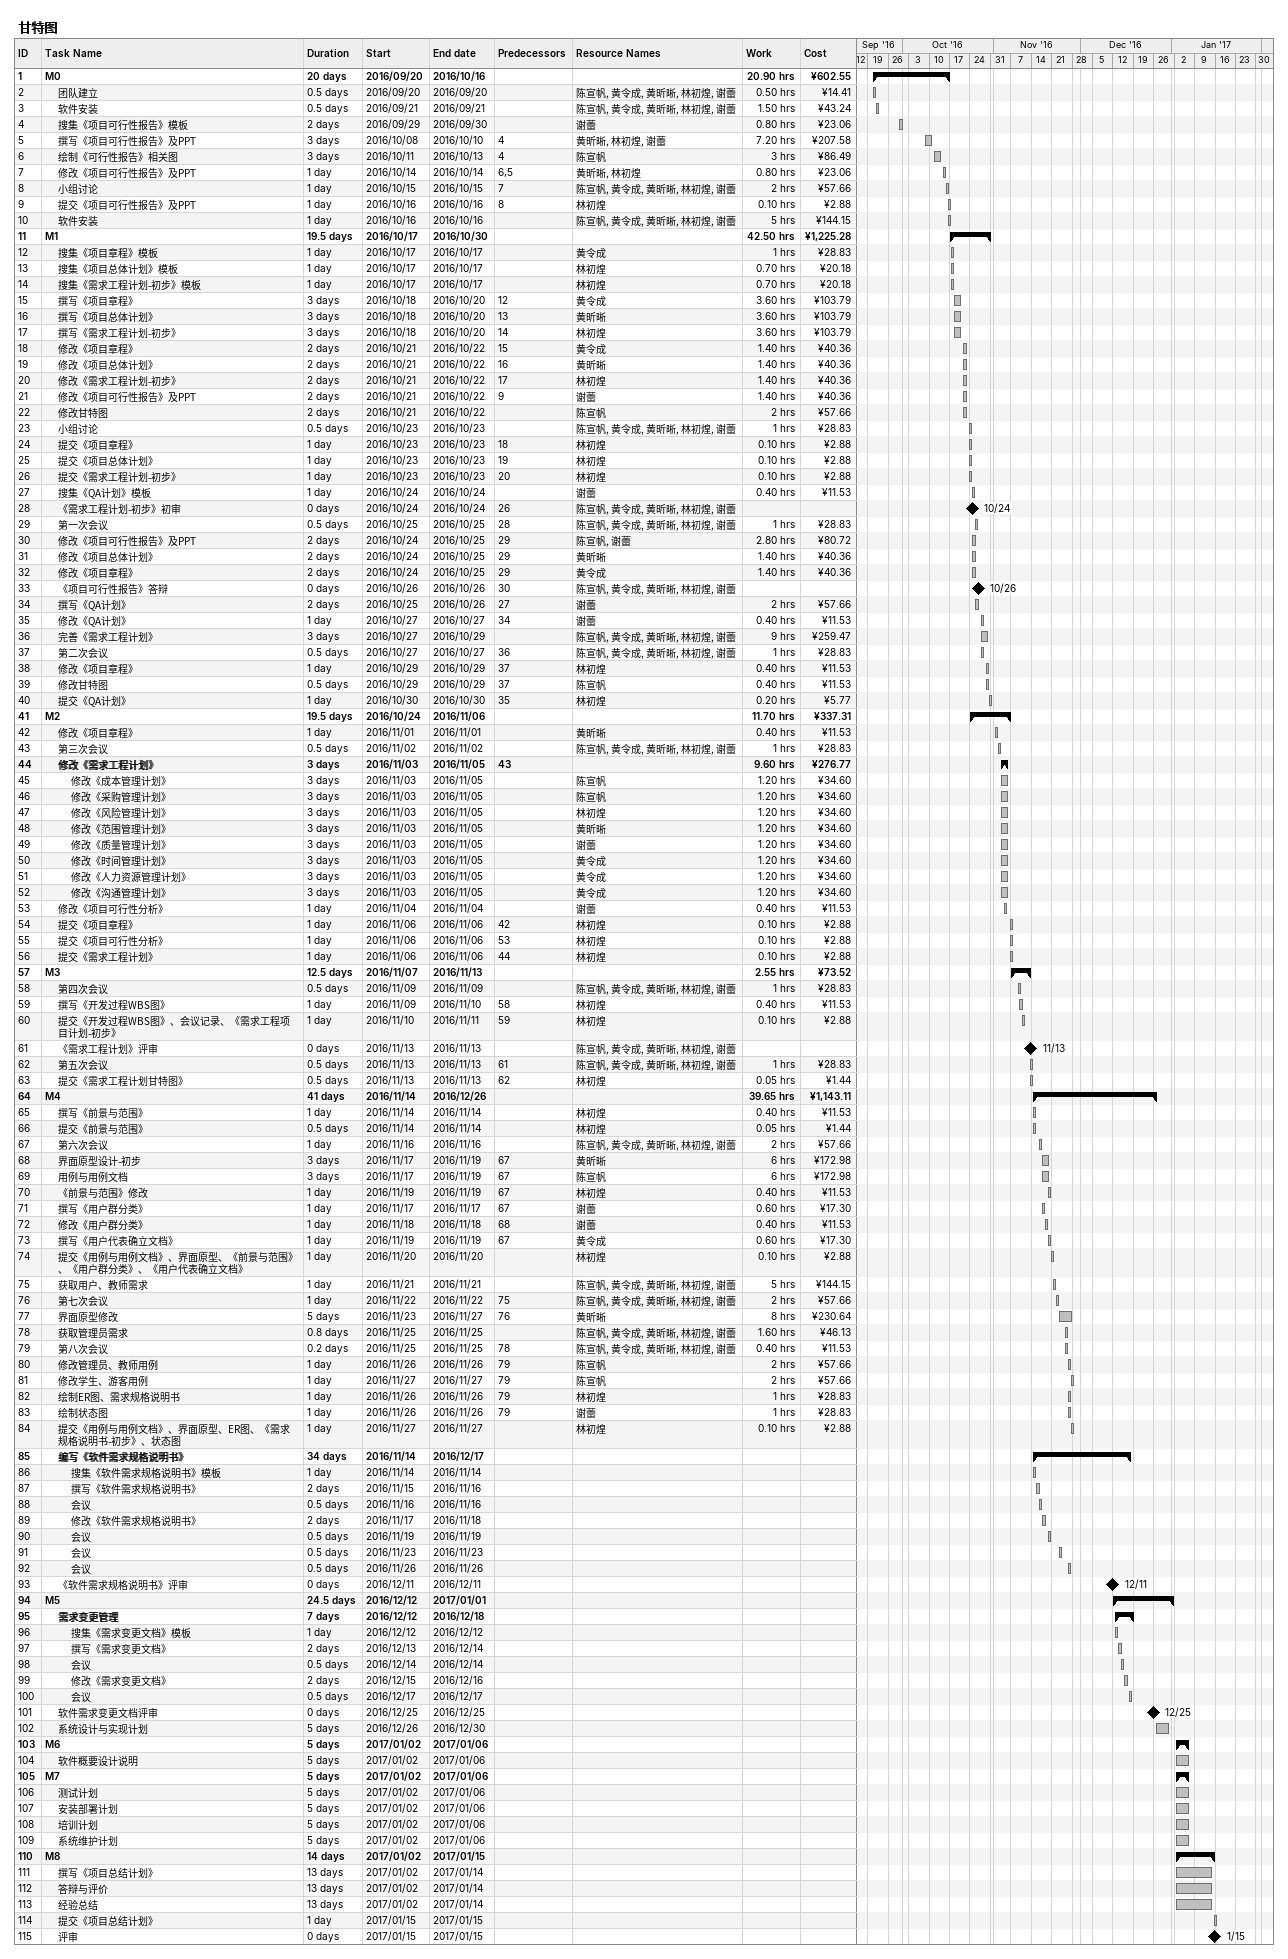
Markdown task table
甘特图

| ID | Level | Task | Duration | Start | Finish | Predecessors | Resources | Work (h) | Cost (¥) |
|---|---|---|---|---|---|---|---|---|---|
| 1 | 1 | **M0** | 20d | 2016-09-20 | 2016-10-16 |  |  | 20.90 | 602.55 |
| 2 | 2 | 团队建立 | 0.5d | 2016-09-20 | 2016-09-20 |  | 陈宣帆, 黄令成, 黄昕晰, 林初煌, 谢蕾 | 0.50 | 14.41 |
| 3 | 2 | 软件安装 | 0.5d | 2016-09-21 | 2016-09-21 |  | 陈宣帆, 黄令成, 黄昕晰, 林初煌, 谢蕾 | 1.50 | 43.24 |
| 4 | 2 | 搜集《项目可行性报告》模板 | 2d | 2016-09-29 | 2016-09-30 |  | 谢蕾 | 0.80 | 23.06 |
| 5 | 2 | 撰写《项目可行性报告》及PPT | 3d | 2016-10-08 | 2016-10-10 | 4 | 黄昕晰, 林初煌, 谢蕾 | 7.20 | 207.58 |
| 6 | 2 | 绘制《可行性报告》相关图 | 3d | 2016-10-11 | 2016-10-13 | 4 | 陈宣帆 | 3 | 86.49 |
| 7 | 2 | 修改《项目可行性报告》及PPT | 1d | 2016-10-14 | 2016-10-14 | 6, 5 | 黄昕晰, 林初煌 | 0.80 | 23.06 |
| 8 | 2 | 小组讨论 | 1d | 2016-10-15 | 2016-10-15 | 7 | 陈宣帆, 黄令成, 黄昕晰, 林初煌, 谢蕾 | 2 | 57.66 |
| 9 | 2 | 提交《项目可行性报告》及PPT | 1d | 2016-10-16 | 2016-10-16 | 8 | 林初煌 | 0.10 | 2.88 |
| 10 | 2 | 软件安装 | 1d | 2016-10-16 | 2016-10-16 |  | 陈宣帆, 黄令成, 黄昕晰, 林初煌, 谢蕾 | 5 | 144.15 |
| 11 | 1 | **M1** | 19.5d | 2016-10-17 | 2016-10-30 |  |  | 42.50 | 1225.28 |
| 12 | 2 | 搜集《项目章程》模板 | 1d | 2016-10-17 | 2016-10-17 |  | 黄令成 | 1 | 28.83 |
| 13 | 2 | 搜集《项目总体计划》模板 | 1d | 2016-10-17 | 2016-10-17 |  | 林初煌 | 0.70 | 20.18 |
| 14 | 2 | 搜集《需求工程计划-初步》模板 | 1d | 2016-10-17 | 2016-10-17 |  | 林初煌 | 0.70 | 20.18 |
| 15 | 2 | 撰写《项目章程》 | 3d | 2016-10-18 | 2016-10-20 | 12 | 黄令成 | 3.60 | 103.79 |
| 16 | 2 | 撰写《项目总体计划》 | 3d | 2016-10-18 | 2016-10-20 | 13 | 黄昕晰 | 3.60 | 103.79 |
| 17 | 2 | 撰写《需求工程计划-初步》 | 3d | 2016-10-18 | 2016-10-20 | 14 | 林初煌 | 3.60 | 103.79 |
| 18 | 2 | 修改《项目章程》 | 2d | 2016-10-21 | 2016-10-22 | 15 | 黄令成 | 1.40 | 40.36 |
| 19 | 2 | 修改《项目总体计划》 | 2d | 2016-10-21 | 2016-10-22 | 16 | 黄昕晰 | 1.40 | 40.36 |
| 20 | 2 | 修改《需求工程计划-初步》 | 2d | 2016-10-21 | 2016-10-22 | 17 | 林初煌 | 1.40 | 40.36 |
| 21 | 2 | 修改《项目可行性报告》及PPT | 2d | 2016-10-21 | 2016-10-22 | 9 | 谢蕾 | 1.40 | 40.36 |
| 22 | 2 | 修改甘特图 | 2d | 2016-10-21 | 2016-10-22 |  | 陈宣帆 | 2 | 57.66 |
| 23 | 2 | 小组讨论 | 0.5d | 2016-10-23 | 2016-10-23 |  | 陈宣帆, 黄令成, 黄昕晰, 林初煌, 谢蕾 | 1 | 28.83 |
| 24 | 2 | 提交《项目章程》 | 1d | 2016-10-23 | 2016-10-23 | 18 | 林初煌 | 0.10 | 2.88 |
| 25 | 2 | 提交《项目总体计划》 | 1d | 2016-10-23 | 2016-10-23 | 19 | 林初煌 | 0.10 | 2.88 |
| 26 | 2 | 提交《需求工程计划-初步》 | 1d | 2016-10-23 | 2016-10-23 | 20 | 林初煌 | 0.10 | 2.88 |
| 27 | 2 | 搜集《QA计划》模板 | 1d | 2016-10-24 | 2016-10-24 |  | 谢蕾 | 0.40 | 11.53 |
| 28 | 2 | 《需求工程计划-初步》初审 | 0d | 2016-10-24 | 2016-10-24 | 26 | 陈宣帆, 黄令成, 黄昕晰, 林初煌, 谢蕾 |  |  |
| 29 | 2 | 第一次会议 | 0.5d | 2016-10-25 | 2016-10-25 | 28 | 陈宣帆, 黄令成, 黄昕晰, 林初煌, 谢蕾 | 1 | 28.83 |
| 30 | 2 | 修改《项目可行性报告》及PPT | 2d | 2016-10-24 | 2016-10-25 | 29 | 陈宣帆, 谢蕾 | 2.80 | 80.72 |
| 31 | 2 | 修改《项目总体计划》 | 2d | 2016-10-24 | 2016-10-25 | 29 | 黄昕晰 | 1.40 | 40.36 |
| 32 | 2 | 修改《项目章程》 | 2d | 2016-10-24 | 2016-10-25 | 29 | 黄令成 | 1.40 | 40.36 |
| 33 | 2 | 《项目可行性报告》答辩 | 0d | 2016-10-26 | 2016-10-26 | 30 | 陈宣帆, 黄令成, 黄昕晰, 林初煌, 谢蕾 |  |  |
| 34 | 2 | 撰写《QA计划》 | 2d | 2016-10-25 | 2016-10-26 | 27 | 谢蕾 | 2 | 57.66 |
| 35 | 2 | 修改《QA计划》 | 1d | 2016-10-27 | 2016-10-27 | 34 | 谢蕾 | 0.40 | 11.53 |
| 36 | 2 | 完善《需求工程计划》 | 3d | 2016-10-27 | 2016-10-29 |  | 陈宣帆, 黄令成, 黄昕晰, 林初煌, 谢蕾 | 9 | 259.47 |
| 37 | 2 | 第二次会议 | 0.5d | 2016-10-27 | 2016-10-27 | 36 | 陈宣帆, 黄令成, 黄昕晰, 林初煌, 谢蕾 | 1 | 28.83 |
| 38 | 2 | 修改《项目章程》 | 1d | 2016-10-29 | 2016-10-29 | 37 | 林初煌 | 0.40 | 11.53 |
| 39 | 2 | 修改甘特图 | 0.5d | 2016-10-29 | 2016-10-29 | 37 | 陈宣帆 | 0.40 | 11.53 |
| 40 | 2 | 提交《QA计划》 | 1d | 2016-10-30 | 2016-10-30 | 35 | 林初煌 | 0.20 | 5.77 |
| 41 | 1 | **M2** | 19.5d | 2016-10-24 | 2016-11-06 |  |  | 11.70 | 337.31 |
| 42 | 2 | 修改《项目章程》 | 1d | 2016-11-01 | 2016-11-01 |  | 黄昕晰 | 0.40 | 11.53 |
| 43 | 2 | 第三次会议 | 0.5d | 2016-11-02 | 2016-11-02 |  | 陈宣帆, 黄令成, 黄昕晰, 林初煌, 谢蕾 | 1 | 28.83 |
| 44 | 2 | **修改《需求工程计划》** | 3d | 2016-11-03 | 2016-11-05 | 43 |  | 9.60 | 276.77 |
| 45 | 3 | 修改《成本管理计划》 | 3d | 2016-11-03 | 2016-11-05 |  | 陈宣帆 | 1.20 | 34.60 |
| 46 | 3 | 修改《采购管理计划》 | 3d | 2016-11-03 | 2016-11-05 |  | 陈宣帆 | 1.20 | 34.60 |
| 47 | 3 | 修改《风险管理计划》 | 3d | 2016-11-03 | 2016-11-05 |  | 林初煌 | 1.20 | 34.60 |
| 48 | 3 | 修改《范围管理计划》 | 3d | 2016-11-03 | 2016-11-05 |  | 黄昕晰 | 1.20 | 34.60 |
| 49 | 3 | 修改《质量管理计划》 | 3d | 2016-11-03 | 2016-11-05 |  | 谢蕾 | 1.20 | 34.60 |
| 50 | 3 | 修改《时间管理计划》 | 3d | 2016-11-03 | 2016-11-05 |  | 黄令成 | 1.20 | 34.60 |
| 51 | 3 | 修改《人力资源管理计划》 | 3d | 2016-11-03 | 2016-11-05 |  | 黄令成 | 1.20 | 34.60 |
| 52 | 3 | 修改《沟通管理计划》 | 3d | 2016-11-03 | 2016-11-05 |  | 黄令成 | 1.20 | 34.60 |
| 53 | 2 | 修改《项目可行性分析》 | 1d | 2016-11-04 | 2016-11-04 |  | 谢蕾 | 0.40 | 11.53 |
| 54 | 2 | 提交《项目章程》 | 1d | 2016-11-06 | 2016-11-06 | 42 | 林初煌 | 0.10 | 2.88 |
| 55 | 2 | 提交《项目可行性分析》 | 1d | 2016-11-06 | 2016-11-06 | 53 | 林初煌 | 0.10 | 2.88 |
| 56 | 2 | 提交《需求工程计划》 | 1d | 2016-11-06 | 2016-11-06 | 44 | 林初煌 | 0.10 | 2.88 |
| 57 | 1 | **M3** | 12.5d | 2016-11-07 | 2016-11-13 |  |  | 2.55 | 73.52 |
| 58 | 2 | 第四次会议 | 0.5d | 2016-11-09 | 2016-11-09 |  | 陈宣帆, 黄令成, 黄昕晰, 林初煌, 谢蕾 | 1 | 28.83 |
| 59 | 2 | 撰写《开发过程WBS图》 | 1d | 2016-11-09 | 2016-11-10 | 58 | 林初煌 | 0.40 | 11.53 |
| 60 | 2 | 提交《开发过程WBS图》、会议记录、《需求工程项目计划-初步》 | 1d | 2016-11-10 | 2016-11-11 | 59 | 林初煌 | 0.10 | 2.88 |
| 61 | 2 | 《需求工程计划》评审 | 0d | 2016-11-13 | 2016-11-13 |  | 陈宣帆, 黄令成, 黄昕晰, 林初煌, 谢蕾 |  |  |
| 62 | 2 | 第五次会议 | 0.5d | 2016-11-13 | 2016-11-13 | 61 | 陈宣帆, 黄令成, 黄昕晰, 林初煌, 谢蕾 | 1 | 28.83 |
| 63 | 2 | 提交《需求工程计划甘特图》 | 0.5d | 2016-11-13 | 2016-11-13 | 62 | 林初煌 | 0.05 | 1.44 |
| 64 | 1 | **M4** | 41d | 2016-11-14 | 2016-12-26 |  |  | 39.65 | 1143.11 |
| 65 | 2 | 撰写《前景与范围》 | 1d | 2016-11-14 | 2016-11-14 |  | 林初煌 | 0.40 | 11.53 |
| 66 | 2 | 提交《前景与范围》 | 0.5d | 2016-11-14 | 2016-11-14 |  | 林初煌 | 0.05 | 1.44 |
| 67 | 2 | 第六次会议 | 1d | 2016-11-16 | 2016-11-16 |  | 陈宣帆, 黄令成, 黄昕晰, 林初煌, 谢蕾 | 2 | 57.66 |
| 68 | 2 | 界面原型设计-初步 | 3d | 2016-11-17 | 2016-11-19 | 67 | 黄昕晰 | 6 | 172.98 |
| 69 | 2 | 用例与用例文档 | 3d | 2016-11-17 | 2016-11-19 | 67 | 陈宣帆 | 6 | 172.98 |
| 70 | 2 | 《前景与范围》修改 | 1d | 2016-11-19 | 2016-11-19 | 67 | 林初煌 | 0.40 | 11.53 |
| 71 | 2 | 撰写《用户群分类》 | 1d | 2016-11-17 | 2016-11-17 | 67 | 谢蕾 | 0.60 | 17.30 |
| 72 | 2 | 修改《用户群分类》 | 1d | 2016-11-18 | 2016-11-18 | 68 | 谢蕾 | 0.40 | 11.53 |
| 73 | 2 | 撰写《用户代表确立文档》 | 1d | 2016-11-19 | 2016-11-19 | 67 | 黄令成 | 0.60 | 17.30 |
| 74 | 2 | 提交《用例与用例文档》、界面原型、《前景与范围》、《用户群分类》、《用户代表确立文档》 | 1d | 2016-11-20 | 2016-11-20 |  | 林初煌 | 0.10 | 2.88 |
| 75 | 2 | 获取用户、教师需求 | 1d | 2016-11-21 | 2016-11-21 |  | 陈宣帆, 黄令成, 黄昕晰, 林初煌, 谢蕾 | 5 | 144.15 |
| 76 | 2 | 第七次会议 | 1d | 2016-11-22 | 2016-11-22 | 75 | 陈宣帆, 黄令成, 黄昕晰, 林初煌, 谢蕾 | 2 | 57.66 |
| 77 | 2 | 界面原型修改 | 5d | 2016-11-23 | 2016-11-27 | 76 | 黄昕晰 | 8 | 230.64 |
| 78 | 2 | 获取管理员需求 | 0.8d | 2016-11-25 | 2016-11-25 |  | 陈宣帆, 黄令成, 黄昕晰, 林初煌, 谢蕾 | 1.60 | 46.13 |
| 79 | 2 | 第八次会议 | 0.2d | 2016-11-25 | 2016-11-25 | 78 | 陈宣帆, 黄令成, 黄昕晰, 林初煌, 谢蕾 | 0.40 | 11.53 |
| 80 | 2 | 修改管理员、教师用例 | 1d | 2016-11-26 | 2016-11-26 | 79 | 陈宣帆 | 2 | 57.66 |
| 81 | 2 | 修改学生、游客用例 | 1d | 2016-11-27 | 2016-11-27 | 79 | 陈宣帆 | 2 | 57.66 |
| 82 | 2 | 绘制ER图、需求规格说明书 | 1d | 2016-11-26 | 2016-11-26 | 79 | 林初煌 | 1 | 28.83 |
| 83 | 2 | 绘制状态图 | 1d | 2016-11-26 | 2016-11-26 | 79 | 谢蕾 | 1 | 28.83 |
| 84 | 2 | 提交《用例与用例文档》、界面原型、ER图、《需求规格说明书-初步》、状态图 | 1d | 2016-11-27 | 2016-11-27 |  | 林初煌 | 0.10 | 2.88 |
| 85 | 2 | **编写《软件需求规格说明书》** | 34d | 2016-11-14 | 2016-12-17 |  |  |  |  |
| 86 | 3 | 搜集《软件需求规格说明书》模板 | 1d | 2016-11-14 | 2016-11-14 |  |  |  |  |
| 87 | 3 | 撰写《软件需求规格说明书》 | 2d | 2016-11-15 | 2016-11-16 |  |  |  |  |
| 88 | 3 | 会议 | 0.5d | 2016-11-16 | 2016-11-16 |  |  |  |  |
| 89 | 3 | 修改《软件需求规格说明书》 | 2d | 2016-11-17 | 2016-11-18 |  |  |  |  |
| 90 | 3 | 会议 | 0.5d | 2016-11-19 | 2016-11-19 |  |  |  |  |
| 91 | 3 | 会议 | 0.5d | 2016-11-23 | 2016-11-23 |  |  |  |  |
| 92 | 3 | 会议 | 0.5d | 2016-11-26 | 2016-11-26 |  |  |  |  |
| 93 | 2 | 《软件需求规格说明书》评审 | 0d | 2016-12-11 | 2016-12-11 |  |  |  |  |
| 94 | 1 | **M5** | 24.5d | 2016-12-12 | 2017-01-01 |  |  |  |  |
| 95 | 2 | **需求变更管理** | 7d | 2016-12-12 | 2016-12-18 |  |  |  |  |
| 96 | 3 | 搜集《需求变更文档》模板 | 1d | 2016-12-12 | 2016-12-12 |  |  |  |  |
| 97 | 3 | 撰写《需求变更文档》 | 2d | 2016-12-13 | 2016-12-14 |  |  |  |  |
| 98 | 3 | 会议 | 0.5d | 2016-12-14 | 2016-12-14 |  |  |  |  |
| 99 | 3 | 修改《需求变更文档》 | 2d | 2016-12-15 | 2016-12-16 |  |  |  |  |
| 100 | 3 | 会议 | 0.5d | 2016-12-17 | 2016-12-17 |  |  |  |  |
| 101 | 2 | 软件需求变更文档评审 | 0d | 2016-12-25 | 2016-12-25 |  |  |  |  |
| 102 | 2 | 系统设计与实现计划 | 5d | 2016-12-26 | 2016-12-30 |  |  |  |  |
| 103 | 1 | **M6** | 5d | 2017-01-02 | 2017-01-06 |  |  |  |  |
| 104 | 2 | 软件概要设计说明 | 5d | 2017-01-02 | 2017-01-06 |  |  |  |  |
| 105 | 1 | **M7** | 5d | 2017-01-02 | 2017-01-06 |  |  |  |  |
| 106 | 2 | 测试计划 | 5d | 2017-01-02 | 2017-01-06 |  |  |  |  |
| 107 | 2 | 安装部署计划 | 5d | 2017-01-02 | 2017-01-06 |  |  |  |  |
| 108 | 2 | 培训计划 | 5d | 2017-01-02 | 2017-01-06 |  |  |  |  |
| 109 | 2 | 系统维护计划 | 5d | 2017-01-02 | 2017-01-06 |  |  |  |  |
| 110 | 1 | **M8** | 14d | 2017-01-02 | 2017-01-15 |  |  |  |  |
| 111 | 2 | 撰写《项目总结计划》 | 13d | 2017-01-02 | 2017-01-14 |  |  |  |  |
| 112 | 2 | 答辩与评价 | 13d | 2017-01-02 | 2017-01-14 |  |  |  |  |
| 113 | 2 | 经验总结 | 13d | 2017-01-02 | 2017-01-14 |  |  |  |  |
| 114 | 2 | 提交《项目总结计划》 | 1d | 2017-01-15 | 2017-01-15 |  |  |  |  |
| 115 | 2 | 评审 | 0d | 2017-01-15 | 2017-01-15 |  |  |  |  |
